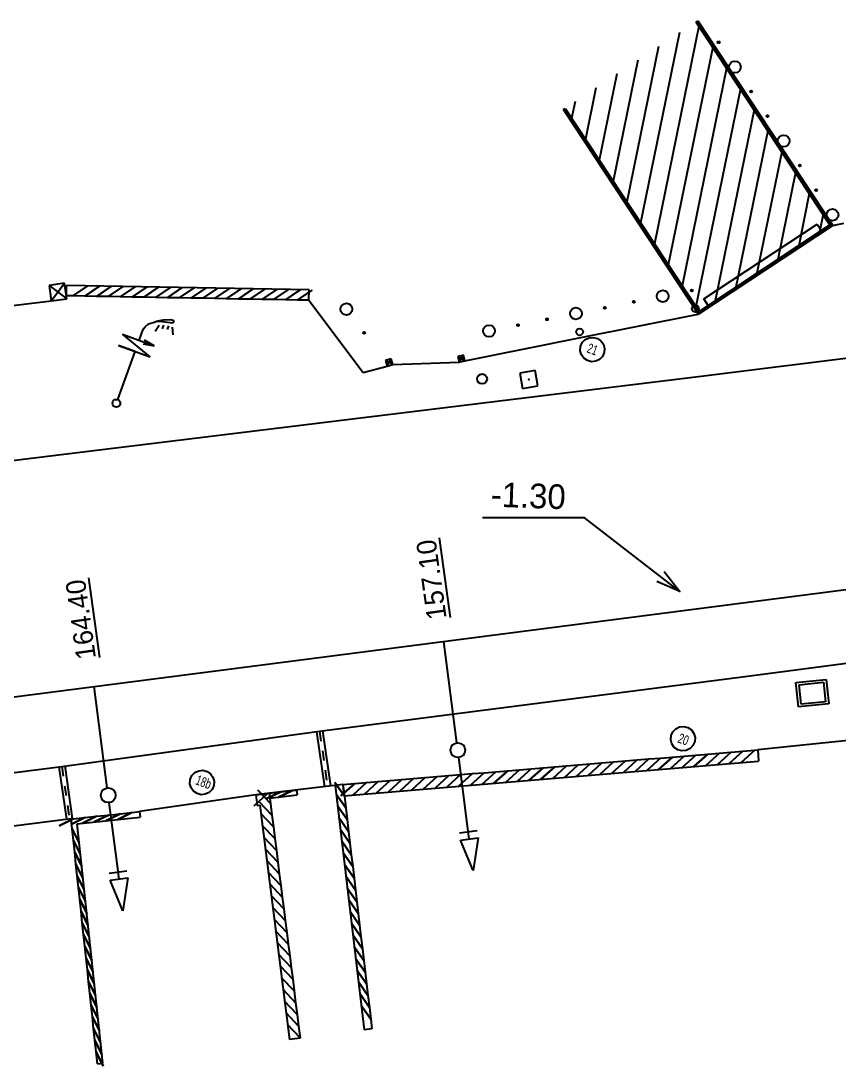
# Model space of a CAD drawing. Extents: x -215 to 206, y -120 to -34.
# Drawn here: x 15.92 to 32.55, y -91.41 to -70.17 of the extents above; entities that cross this region are included whole.
import ezdxf
from ezdxf.enums import TextEntityAlignment as Align

# ---------------------------------------------------------------- set-up
doc = ezdxf.new("R2010")
doc.units = 0
doc.header["$MEASUREMENT"] = 0
for name, color, linetype in [('C_BAT_INDI', 7, 'CONTINUOUS'), ('C_BAT_INDU', 7, 'CONTINUOUS'), ('TOP$BATI', 7, 'CONTINUOUS')]:
    doc.layers.add(name, color=color, linetype=linetype)
doc.styles.add('txt', font='TXT', dxfattribs={"height": 0.2})

# ---------------------------------------------------------------- blocks, each defined once
blk = doc.blocks.new('BRANC')
at = {"layer": 'C_BAT_INDU', "color": 5, "linetype": 'Continuous'}
for p, q in [((-24.1355, 0.1509, -0.0006), (-7.9202, 4.518, -0.0013)), ((-7.9196, -4.5168, 0.0002), (-24.1355, 0.1509, -0.0006)), ((-7.9211, -0.0006, -0.0002), (0, 0)), ((-7.9202, 4.518, -0.0013), (-7.9196, -4.5168, 0.0002)), ((-4.2835, 4.5178, -0.0017), (-4.2829, -4.517, -0.0001))]:
    blk.add_line(p, q, dxfattribs=at)
blk = doc.blocks.new('*D18')
at = {"layer": 'C_BAT_INDI', "color": 4, "linetype": 'Continuous'}
blk.add_line((0, 0), (-1.946, 1.5016), dxfattribs=at)
blk.add_lwpolyline([(-0.3195, 0.4044), (0, 0), (-0.4722, 0.2065)], dxfattribs=at)

msp = doc.modelspace()

# ---------------------------------------------------------------- linework, layer by layer
at = {"layer": 'C_BAT_INDI', "color": 4, "linetype": 'Continuous'}
msp.add_line((25.303, -80.264, 87.146), (27.37, -80.264, 87.146), dxfattribs=at)
at = {"layer": 'C_BAT_INDI', "color": 5, "linetype": 'Continuous'}
for p, q in [((11.124, -84.506, 996.375), (36.834, -81.193, 996.363)), ((24.783, -84.84, 996.361), (24.518, -82.78, 996.361)), ((17.677, -85.755, 996.505), (17.412, -83.696, 996.505)), ((24.994, -86.477, 996.361), (24.821, -85.138, 996.361)), ((17.875, -87.293, 996.505), (17.715, -86.053, 996.505))]:
    msp.add_line(p, q, dxfattribs=at)
for centre in [(24.802, -84.989, 996.361), (17.696, -85.904, 996.505)]:
    msp.add_circle(centre, 0.15, dxfattribs=at)
at = {"layer": 'TOP$BATI', "color": 7, "linetype": 'Continuous'}
for p, q in [((29.71, -70.248, 991.439), (28.792, -74.737, 991.439)), ((29.645, -70.197, 991.352), (29.678, -70.175, 991.352)), ((32.367, -74.319, 991.352), (29.645, -70.197, 991.352)), ((29.678, -70.175, 991.352), (32.422, -74.33, 991.352)), ((29.309, -70.412, 992.007), (28.511, -74.312, 992.007)), ((28.884, -70.692, 992.792), (28.23, -73.887, 992.792)), ((29.991, -70.673, 991.962), (29.072, -75.162, 991.962)), ((28.46, -70.973, 993.576), (27.95, -73.462, 993.576)), ((30.271, -71.098, 992.485), (29.353, -75.587, 992.485)), ((28.035, -71.253, 994.361), (27.67, -73.037, 994.361)), ((27.61, -71.534, 995.145), (27.389, -72.612, 995.145)), ((30.552, -71.523, 993.008), (29.633, -76.012, 993.008)), ((26.951, -71.975, 991.352), (26.985, -71.953, 991.352)), ((29.695, -76.131, 991.352), (26.951, -71.975, 991.352)), ((26.985, -71.953, 991.352), (29.706, -76.076, 991.352)), ((27.185, -71.814, 995.93), (27.109, -72.187, 995.93)), ((30.832, -71.947, 993.531), (30.024, -75.897, 993.531)), ((31.113, -72.373, 994.054), (30.449, -75.616, 994.054)), ((31.393, -72.797, 994.577), (30.874, -75.336, 994.577)), ((31.674, -73.222, 995.1), (31.299, -75.055, 995.1)), ((31.954, -73.647, 995.623), (31.724, -74.775, 995.623)), ((32.235, -74.072, 996.146), (32.148, -74.494, 996.146)), ((29.802, -75.821, 996.483), (32.104, -74.301, 996.483)), ((32.104, -74.301, 996.483), (32.214, -74.468, 996.483)), ((32.422, -74.33, 996.488), (32.648, -74.282, 996.488)), ((32.422, -74.33, 991.352), (29.695, -76.131, 991.352)), ((29.706, -76.076, 991.352), (32.367, -74.319, 991.352)), ((32.422, -74.33, 991.352), (32.367, -74.319, 991.352)), ((32.367, -74.319, 991.352), (32.422, -74.33, 991.352)), ((16.809, -75.503, 996.499), (16.493, -75.547, 996.499)), ((16.809, -75.503, 996.499), (16.493, -75.547, 996.499)), ((16.493, -75.547, 996.499), (16.537, -75.864, 996.499)), ((16.493, -75.547, 996.499), (16.854, -75.819, 996.499)), ((16.537, -75.864, 996.499), (16.809, -75.503, 996.499)), ((16.854, -75.819, 996.499), (16.809, -75.503, 996.499)), ((16.845, -75.76, 996.499), (16.849, -75.55, 996.499)), ((21.781, -75.64, 996.452), (16.849, -75.55, 996.452)), ((16.978, -75.762, 996.452), (17.281, -75.558, 996.452)), ((17.281, -75.558, 996.452), (16.978, -75.762, 996.452)), ((17.218, -75.767, 996.452), (17.521, -75.562, 996.452)), ((17.521, -75.562, 996.452), (17.218, -75.767, 996.452)), ((17.457, -75.771, 996.452), (17.761, -75.566, 996.452)), ((17.761, -75.566, 996.452), (17.457, -75.771, 996.452)), ((17.698, -75.775, 996.452), (18.001, -75.571, 996.452)), ((18.001, -75.571, 996.452), (17.698, -75.775, 996.452)), ((17.937, -75.78, 996.452), (18.241, -75.575, 996.452)), ((18.241, -75.575, 996.452), (17.937, -75.78, 996.452)), ((18.177, -75.784, 996.452), (18.481, -75.58, 996.452)), ((18.481, -75.58, 996.452), (18.177, -75.784, 996.452)), ((18.417, -75.788, 996.452), (18.721, -75.584, 996.452)), ((18.721, -75.584, 996.452), (18.417, -75.788, 996.452)), ((16.978, -75.762, 996.452), (16.845, -75.76, 996.452)), ((17.218, -75.767, 996.452), (16.978, -75.762, 996.452)), ((17.457, -75.771, 996.452), (17.218, -75.767, 996.452)), ((17.698, -75.775, 996.452), (17.457, -75.771, 996.452)), ((17.937, -75.78, 996.452), (17.698, -75.775, 996.452)), ((18.177, -75.784, 996.452), (17.937, -75.78, 996.452)), ((18.417, -75.788, 996.452), (18.177, -75.784, 996.452)), ((18.657, -75.793, 996.452), (18.417, -75.788, 996.452)), ((18.657, -75.793, 996.452), (18.961, -75.588, 996.452)), ((18.961, -75.588, 996.452), (18.657, -75.793, 996.452)), ((18.897, -75.797, 996.452), (18.657, -75.793, 996.452)), ((18.897, -75.797, 996.452), (19.201, -75.593, 996.452)), ((19.201, -75.593, 996.452), (18.897, -75.797, 996.452)), ((19.137, -75.802, 996.452), (18.897, -75.797, 996.452)), ((19.137, -75.802, 996.452), (19.441, -75.597, 996.452)), ((19.441, -75.597, 996.452), (19.137, -75.802, 996.452)), ((19.377, -75.806, 996.452), (19.681, -75.602, 996.452)), ((19.681, -75.602, 996.452), (19.377, -75.806, 996.452)), ((19.617, -75.81, 996.452), (19.921, -75.606, 996.452)), ((19.921, -75.606, 996.452), (19.617, -75.81, 996.452)), ((19.857, -75.815, 996.452), (20.161, -75.61, 996.452)), ((20.161, -75.61, 996.452), (19.857, -75.815, 996.452)), ((20.097, -75.819, 996.452), (20.401, -75.615, 996.452)), ((20.401, -75.615, 996.452), (20.097, -75.819, 996.452)), ((20.337, -75.824, 996.452), (20.641, -75.619, 996.452)), ((20.641, -75.619, 996.452), (20.337, -75.824, 996.452)), ((20.577, -75.828, 996.452), (20.881, -75.623, 996.452)), ((20.881, -75.623, 996.452), (20.577, -75.828, 996.452)), ((20.817, -75.832, 996.452), (21.121, -75.628, 996.452)), ((21.121, -75.628, 996.452), (20.817, -75.832, 996.452)), ((21.057, -75.837, 996.452), (21.361, -75.632, 996.452)), ((21.361, -75.632, 996.452), (21.057, -75.837, 996.452)), ((21.297, -75.841, 996.452), (21.601, -75.637, 996.452)), ((21.601, -75.637, 996.452), (21.297, -75.841, 996.452)), ((21.537, -75.846, 996.452), (21.841, -75.641, 996.452)), ((21.841, -75.641, 996.452), (21.537, -75.846, 996.452)), ((21.777, -75.85, 996.452), (21.781, -75.64, 996.452)), ((15.534, -75.986, 996.516), (16.537, -75.864, 996.516)), ((16.537, -75.864, 996.499), (16.854, -75.819, 996.499)), ((19.377, -75.806, 996.452), (19.137, -75.802, 996.452)), ((19.617, -75.81, 996.452), (19.377, -75.806, 996.452)), ((19.857, -75.815, 996.452), (19.617, -75.81, 996.452)), ((20.097, -75.819, 996.452), (19.857, -75.815, 996.452)), ((20.337, -75.824, 996.452), (20.097, -75.819, 996.452)), ((20.577, -75.828, 996.452), (20.337, -75.824, 996.452)), ((20.817, -75.832, 996.452), (20.577, -75.828, 996.452)), ((21.057, -75.837, 996.452), (20.817, -75.832, 996.452)), ((21.297, -75.841, 996.452), (21.057, -75.837, 996.452)), ((21.537, -75.846, 996.452), (21.297, -75.841, 996.452)), ((21.777, -75.85, 996.452), (21.537, -75.846, 996.452)), ((21.777, -75.85, 996.452), (22.876, -77.316, 996.452)), ((29.913, -75.99, 996.483), (29.802, -75.821, 996.483)), ((27.301, -76.609, 996.429), (29.654, -76.139, 996.429)), ((29.654, -76.139, 996.429), (29.695, -76.131, 996.429)), ((29.695, -76.131, 991.352), (29.706, -76.076, 991.352)), ((29.706, -76.076, 991.352), (29.695, -76.131, 991.352)), ((18.409, -76.439, 996.476), (18.449, -76.389, 996.476)), ((18.449, -76.389, 996.476), (18.514, -76.328, 996.476)), ((18.514, -76.328, 996.476), (18.609, -76.299, 996.476)), ((18.609, -76.299, 996.476), (18.705, -76.27, 996.476)), ((18.734, -76.365, 996.476), (18.648, -76.483, 996.476)), ((18.743, -76.283, 996.476), (18.679, -76.282, 996.476)), ((18.705, -76.27, 996.476), (18.82, -76.247, 996.476)), ((19.007, -76.316, 996.476), (18.743, -76.283, 996.476)), ((18.823, -76.355, 996.476), (18.796, -76.43, 996.476)), ((18.82, -76.247, 996.476), (18.971, -76.239, 996.476)), ((18.924, -76.37, 996.476), (18.896, -76.446, 996.476)), ((18.971, -76.239, 996.476), (19.009, -76.252, 996.476)), ((18.999, -76.398, 996.476), (19.007, -76.55, 996.476)), ((19.014, -76.297, 996.476), (19.007, -76.316, 996.476)), ((19.009, -76.252, 996.476), (19.028, -76.259, 996.476)), ((19.021, -76.278, 996.476), (19.014, -76.297, 996.476)), ((19.028, -76.259, 996.476), (19.021, -76.278, 996.476)), ((18.546, -76.999, 996.476), (17.989, -76.541, 996.476)), ((17.989, -76.541, 996.476), (18.628, -76.774, 996.476)), ((18.327, -76.664, 996.476), (18.409, -76.439, 996.476)), ((24.948, -77.08, 996.429), (27.301, -76.609, 996.429)), ((27.393, -76.648, 991.352), (27.471, -76.611, 991.352)), ((27.471, -76.611, 991.352), (27.556, -76.603, 991.352)), ((27.556, -76.603, 991.352), (27.64, -76.624, 991.352)), ((27.64, -76.624, 991.352), (27.711, -76.672, 991.352)), ((18.245, -76.89, 996.476), (17.907, -76.767, 996.476)), ((17.907, -76.767, 996.476), (18.546, -76.999, 996.476)), ((18.407, -76.736, 996.476), (18.628, -76.774, 996.476)), ((18.628, -76.774, 996.476), (18.435, -76.661, 996.476)), ((27.291, -76.875, 991.352), (27.297, -76.789, 991.352)), ((27.297, -76.789, 991.352), (27.333, -76.71, 991.352)), ((27.333, -76.71, 991.352), (27.393, -76.648, 991.352)), ((27.711, -76.672, 991.352), (27.762, -76.742, 991.352)), ((27.762, -76.742, 991.352), (27.785, -76.825, 991.352)), ((27.785, -76.825, 991.352), (27.779, -76.911, 991.352)), ((29.854, -77.375, 998.667), (35.555, -76.672, 998.667)), ((17.89, -77.867, 996.476), (18.245, -76.89, 996.476)), ((23.45, -77.04, 996.409), (23.334, -77.071, 996.409)), ((23.334, -77.071, 996.409), (23.365, -77.187, 996.409)), ((23.481, -77.156, 996.409), (23.334, -77.071, 996.409)), ((23.334, -77.071, 996.409), (23.365, -77.187, 996.409)), ((23.365, -77.187, 996.409), (23.45, -77.04, 996.409)), ((23.481, -77.156, 996.409), (23.45, -77.04, 996.409)), ((24.917, -76.964, 996.429), (24.801, -76.994, 996.429)), ((24.801, -76.994, 996.429), (24.831, -77.11, 996.429)), ((24.948, -77.08, 996.429), (24.801, -76.994, 996.429)), ((24.801, -76.994, 996.429), (24.831, -77.11, 996.429)), ((24.831, -77.11, 996.429), (24.917, -76.964, 996.429)), ((24.948, -77.08, 996.429), (24.917, -76.964, 996.429)), ((27.314, -76.958, 991.352), (27.291, -76.875, 991.352)), ((27.365, -77.028, 991.352), (27.314, -76.958, 991.352)), ((27.436, -77.076, 991.352), (27.365, -77.028, 991.352)), ((27.683, -77.052, 991.352), (27.605, -77.089, 991.352)), ((27.743, -76.99, 991.352), (27.683, -77.052, 991.352)), ((27.779, -76.911, 991.352), (27.743, -76.99, 991.352)), ((22.876, -77.316, 996.452), (23.365, -77.187, 996.452)), ((23.365, -77.187, 996.409), (23.481, -77.156, 996.409)), ((23.481, -77.156, 996.409), (24.831, -77.11, 996.409)), ((24.831, -77.11, 996.429), (24.948, -77.08, 996.429)), ((26.378, -77.275, 996.424), (26.062, -77.33, 996.424)), ((26.432, -77.591, 996.424), (26.378, -77.275, 996.424)), ((27.519, -77.098, 991.352), (27.436, -77.076, 991.352)), ((27.605, -77.089, 991.352), (27.519, -77.098, 991.352)), ((16.02, -79.074, 998.667), (29.854, -77.375, 998.667)), ((26.062, -77.33, 996.424), (26.117, -77.645, 996.424)), ((26.117, -77.645, 996.424), (26.432, -77.591, 996.424)), ((6.672, -80.221, 998.667), (16.02, -79.074, 998.667)), ((30.694, -83.487, 998.302), (34.874, -82.929, 998.302)), ((21.991, -84.606, 998.302), (30.694, -83.487, 998.302)), ((31.675, -83.617, 996.178), (32.293, -83.555, 996.178)), ((31.724, -84.108, 996.178), (31.675, -83.617, 996.178)), ((31.742, -83.66, 996.178), (32.236, -83.61, 996.178)), ((32.236, -83.61, 996.178), (32.275, -84.004, 996.178)), ((32.293, -83.555, 996.178), (32.342, -84.047, 996.178)), ((31.781, -84.053, 996.178), (31.742, -83.66, 996.178)), ((32.342, -84.047, 996.178), (31.724, -84.108, 996.178)), ((32.275, -84.004, 996.178), (31.781, -84.053, 996.178)), ((35.695, -84.485, 996.33), (30.898, -84.983, 996.33)), ((16.752, -85.318, 998.302), (21.991, -84.606, 998.302)), ((21.931, -84.615, 996.179), (22.094, -85.731, 996.179)), ((21.991, -84.606, 996.179), (22.02, -84.804, 996.179)), ((22.05, -84.598, 996.179), (22.213, -85.714, 996.179)), ((29.13, -84.779, 991.352), (29.136, -84.693, 991.352)), ((29.136, -84.693, 991.352), (29.172, -84.615, 991.352)), ((29.172, -84.615, 991.352), (29.232, -84.553, 991.352)), ((29.232, -84.553, 991.352), (29.309, -84.515, 991.352)), ((29.309, -84.515, 991.352), (29.395, -84.507, 991.352)), ((29.395, -84.507, 991.352), (29.479, -84.528, 991.352)), ((29.479, -84.528, 991.352), (29.55, -84.577, 991.352)), ((29.55, -84.577, 991.352), (29.601, -84.647, 991.352)), ((29.601, -84.647, 991.352), (29.624, -84.73, 991.352)), ((29.153, -84.862, 991.352), (29.13, -84.779, 991.352)), ((29.203, -84.932, 991.352), (29.153, -84.862, 991.352)), ((29.582, -84.894, 991.352), (29.522, -84.956, 991.352)), ((29.617, -84.816, 991.352), (29.582, -84.894, 991.352)), ((29.624, -84.73, 991.352), (29.617, -84.816, 991.352)), ((22.049, -85.002, 996.243), (22.078, -85.2, 996.243)), ((29.164, -85.128, 996.361), (28.884, -85.382, 996.361)), ((28.884, -85.382, 996.361), (29.164, -85.128, 996.361)), ((28.925, -85.148, 996.361), (29.164, -85.128, 996.361)), ((29.404, -85.108, 996.361), (29.124, -85.362, 996.361)), ((29.124, -85.362, 996.361), (29.404, -85.108, 996.361)), ((29.164, -85.128, 996.361), (29.404, -85.108, 996.361)), ((29.275, -84.981, 991.352), (29.203, -84.932, 991.352)), ((29.358, -85.002, 991.352), (29.275, -84.981, 991.352)), ((29.444, -84.993, 991.352), (29.358, -85.002, 991.352)), ((29.643, -85.088, 996.361), (29.363, -85.342, 996.361)), ((29.363, -85.342, 996.361), (29.643, -85.088, 996.361)), ((29.404, -85.108, 996.361), (29.643, -85.088, 996.361)), ((29.522, -84.956, 991.352), (29.444, -84.993, 991.352)), ((29.882, -85.068, 996.361), (29.602, -85.322, 996.361)), ((29.602, -85.322, 996.361), (29.882, -85.068, 996.361)), ((29.643, -85.088, 996.361), (29.882, -85.068, 996.361)), ((30.121, -85.048, 996.361), (29.841, -85.302, 996.361)), ((29.841, -85.302, 996.361), (30.121, -85.048, 996.361)), ((29.882, -85.068, 996.361), (30.121, -85.048, 996.361)), ((30.36, -85.028, 996.361), (30.08, -85.282, 996.361)), ((30.08, -85.282, 996.361), (30.36, -85.028, 996.361)), ((30.121, -85.048, 996.361), (30.36, -85.028, 996.361)), ((30.36, -85.028, 996.361), (30.599, -85.008, 996.361)), ((30.898, -84.983, 996.229), (30.917, -85.213, 996.229)), ((10.946, -86.061, 998.302), (16.752, -85.318, 998.302)), ((16.693, -85.327, 996.198), (16.846, -86.391, 996.198)), ((16.752, -85.318, 996.198), (16.781, -85.516, 996.198)), ((16.812, -85.31, 996.198), (16.965, -86.374, 996.198)), ((22.487, -85.915, 996.361), (30.917, -85.213, 996.361)), ((26.534, -85.347, 996.361), (26.254, -85.601, 996.361)), ((26.254, -85.601, 996.361), (26.534, -85.347, 996.361)), ((26.294, -85.367, 996.361), (26.534, -85.347, 996.361)), ((26.773, -85.327, 996.361), (26.493, -85.581, 996.361)), ((26.493, -85.581, 996.361), (26.773, -85.327, 996.361)), ((26.534, -85.347, 996.361), (26.773, -85.327, 996.361)), ((27.012, -85.307, 996.361), (26.732, -85.561, 996.361)), ((26.732, -85.561, 996.361), (27.012, -85.307, 996.361)), ((26.773, -85.327, 996.361), (27.012, -85.307, 996.361)), ((27.251, -85.287, 996.361), (26.971, -85.541, 996.361)), ((26.971, -85.541, 996.361), (27.251, -85.287, 996.361)), ((27.012, -85.307, 996.361), (27.251, -85.287, 996.361)), ((27.49, -85.267, 996.361), (27.21, -85.521, 996.361)), ((27.21, -85.521, 996.361), (27.49, -85.267, 996.361)), ((27.251, -85.287, 996.361), (27.49, -85.267, 996.361)), ((27.729, -85.247, 996.361), (27.449, -85.501, 996.361)), ((27.449, -85.501, 996.361), (27.729, -85.247, 996.361)), ((27.49, -85.267, 996.361), (27.729, -85.247, 996.361)), ((27.968, -85.227, 996.361), (27.689, -85.481, 996.361)), ((27.689, -85.481, 996.361), (27.968, -85.227, 996.361)), ((27.729, -85.247, 996.361), (27.968, -85.227, 996.361)), ((28.208, -85.207, 996.361), (27.928, -85.462, 996.361)), ((27.928, -85.462, 996.361), (28.208, -85.207, 996.361)), ((27.968, -85.227, 996.361), (28.208, -85.207, 996.361)), ((28.447, -85.187, 996.361), (28.167, -85.442, 996.361)), ((28.167, -85.442, 996.361), (28.447, -85.187, 996.361)), ((28.208, -85.207, 996.361), (28.447, -85.187, 996.361)), ((28.686, -85.168, 996.361), (28.406, -85.422, 996.361)), ((28.406, -85.422, 996.361), (28.686, -85.168, 996.361)), ((28.447, -85.187, 996.361), (28.686, -85.168, 996.361)), ((28.925, -85.148, 996.361), (28.645, -85.402, 996.361)), ((28.645, -85.402, 996.361), (28.925, -85.148, 996.361)), ((28.686, -85.168, 996.361), (28.925, -85.148, 996.361)), ((19.362, -85.584, 991.352), (19.397, -85.505, 991.352)), ((19.397, -85.505, 991.352), (19.458, -85.444, 991.352)), ((19.458, -85.444, 991.352), (19.535, -85.406, 991.352)), ((19.535, -85.406, 991.352), (19.621, -85.398, 991.352)), ((19.621, -85.398, 991.352), (19.705, -85.419, 991.352)), ((19.705, -85.419, 991.352), (19.776, -85.467, 991.352)), ((19.776, -85.467, 991.352), (19.826, -85.537, 991.352)), ((19.826, -85.537, 991.352), (19.85, -85.62, 991.352)), ((22.106, -85.398, 996.306), (22.135, -85.596, 996.306)), ((24.142, -85.546, 996.361), (23.862, -85.8, 996.361)), ((23.862, -85.8, 996.361), (24.142, -85.546, 996.361)), ((23.903, -85.566, 996.361), (24.142, -85.546, 996.361)), ((24.381, -85.526, 996.361), (24.101, -85.78, 996.361)), ((24.101, -85.78, 996.361), (24.381, -85.526, 996.361)), ((24.142, -85.546, 996.361), (24.381, -85.526, 996.361)), ((24.62, -85.506, 996.361), (24.34, -85.76, 996.361)), ((24.34, -85.76, 996.361), (24.62, -85.506, 996.361)), ((24.381, -85.526, 996.361), (24.62, -85.506, 996.361)), ((24.859, -85.486, 996.361), (24.579, -85.74, 996.361)), ((24.579, -85.74, 996.361), (24.859, -85.486, 996.361)), ((24.62, -85.506, 996.361), (24.859, -85.486, 996.361)), ((25.098, -85.466, 996.361), (24.819, -85.72, 996.361)), ((24.819, -85.72, 996.361), (25.098, -85.466, 996.361)), ((24.859, -85.486, 996.361), (25.098, -85.466, 996.361)), ((25.338, -85.446, 996.361), (25.058, -85.7, 996.361)), ((25.058, -85.7, 996.361), (25.338, -85.446, 996.361)), ((25.098, -85.466, 996.361), (25.338, -85.446, 996.361)), ((25.577, -85.426, 996.361), (25.297, -85.681, 996.361)), ((25.297, -85.681, 996.361), (25.577, -85.426, 996.361)), ((25.338, -85.446, 996.361), (25.577, -85.426, 996.361)), ((25.816, -85.407, 996.361), (25.536, -85.66, 996.361)), ((25.536, -85.66, 996.361), (25.816, -85.407, 996.361)), ((25.577, -85.426, 996.361), (25.816, -85.407, 996.361)), ((26.055, -85.386, 996.361), (25.775, -85.641, 996.361)), ((25.775, -85.641, 996.361), (26.055, -85.386, 996.361)), ((25.816, -85.407, 996.361), (26.055, -85.386, 996.361)), ((26.294, -85.367, 996.361), (26.015, -85.621, 996.361)), ((26.015, -85.621, 996.361), (26.294, -85.367, 996.361)), ((26.055, -85.386, 996.361), (26.294, -85.367, 996.361)), ((16.809, -85.714, 996.239), (16.838, -85.912, 996.239)), ((19.356, -85.67, 991.352), (19.362, -85.584, 991.352)), ((19.379, -85.753, 991.352), (19.356, -85.67, 991.352)), ((19.429, -85.823, 991.352), (19.379, -85.753, 991.352)), ((19.843, -85.706, 991.352), (19.808, -85.785, 991.352)), ((19.85, -85.62, 991.352), (19.843, -85.706, 991.352)), ((22.468, -85.685, 996.361), (20.698, -85.895, 996.361)), ((22.496, -85.924, 996.361), (22.302, -85.645, 996.361)), ((22.302, -85.645, 996.361), (22.496, -85.924, 996.361)), ((22.468, -85.685, 996.361), (22.309, -85.704, 996.361)), ((22.309, -85.704, 996.361), (22.896, -90.669, 996.361)), ((22.707, -85.665, 996.361), (22.427, -85.919, 996.361)), ((22.427, -85.919, 996.361), (22.707, -85.665, 996.361)), ((22.468, -85.685, 996.361), (22.707, -85.665, 996.361)), ((22.468, -85.685, 996.361), (22.487, -85.915, 996.361)), ((22.468, -85.685, 996.361), (22.496, -85.924, 996.361)), ((22.946, -85.645, 996.361), (22.666, -85.9, 996.361)), ((22.666, -85.9, 996.361), (22.946, -85.645, 996.361)), ((22.707, -85.665, 996.361), (22.946, -85.645, 996.361)), ((23.185, -85.626, 996.361), (22.905, -85.88, 996.361)), ((22.905, -85.88, 996.361), (23.185, -85.626, 996.361)), ((22.946, -85.645, 996.361), (23.185, -85.626, 996.361)), ((23.424, -85.606, 996.361), (23.144, -85.86, 996.361)), ((23.144, -85.86, 996.361), (23.424, -85.606, 996.361)), ((23.185, -85.626, 996.361), (23.424, -85.606, 996.361)), ((23.663, -85.586, 996.361), (23.384, -85.84, 996.361)), ((23.384, -85.84, 996.361), (23.663, -85.586, 996.361)), ((23.424, -85.606, 996.361), (23.663, -85.586, 996.361)), ((23.903, -85.566, 996.361), (23.623, -85.82, 996.361)), ((23.623, -85.82, 996.361), (23.903, -85.566, 996.361)), ((23.663, -85.586, 996.361), (23.903, -85.566, 996.361)), ((20.698, -85.895, 996.361), (18.332, -86.238, 996.361)), ((19.501, -85.871, 991.352), (19.429, -85.823, 991.352)), ((19.584, -85.893, 991.352), (19.501, -85.871, 991.352)), ((19.67, -85.884, 991.352), (19.584, -85.893, 991.352)), ((19.748, -85.847, 991.352), (19.67, -85.884, 991.352)), ((19.808, -85.785, 991.352), (19.748, -85.847, 991.352)), ((20.936, -85.867, 996.342), (20.665, -86.12, 996.342)), ((20.665, -86.12, 996.342), (20.936, -85.867, 996.342)), ((20.698, -85.895, 996.342), (20.936, -85.867, 996.342)), ((20.698, -85.895, 996.342), (20.724, -86.113, 996.342)), ((20.993, -86.071, 996.342), (20.737, -85.802, 996.342)), ((20.737, -85.802, 996.342), (20.993, -86.071, 996.342)), ((21.205, -85.836, 996.342), (20.918, -85.969, 996.342)), ((20.918, -85.969, 996.342), (21.205, -85.836, 996.342)), ((20.936, -85.867, 996.342), (20.966, -85.863, 996.342)), ((20.966, -85.863, 996.342), (21.205, -85.836, 996.342)), ((20.966, -85.863, 996.342), (20.978, -85.962, 996.342)), ((20.966, -85.863, 996.342), (20.993, -86.071, 996.342)), ((20.978, -85.962, 996.342), (21.534, -85.899, 996.342)), ((21.443, -85.808, 996.342), (21.157, -85.942, 996.342)), ((21.157, -85.942, 996.342), (21.443, -85.808, 996.342)), ((21.205, -85.836, 996.342), (21.443, -85.808, 996.342)), ((21.443, -85.808, 996.342), (21.523, -85.799, 996.342)), ((21.523, -85.799, 996.342), (21.534, -85.899, 996.342)), ((22.524, -86.162, 996.361), (22.33, -85.883, 996.361)), ((22.33, -85.883, 996.361), (22.524, -86.162, 996.361)), ((22.496, -85.924, 996.361), (22.524, -86.162, 996.361)), ((16.867, -86.11, 996.28), (16.895, -86.308, 996.28)), ((20.724, -86.113, 996.342), (20.776, -86.107, 996.342)), ((21.023, -86.309, 996.342), (20.767, -86.04, 996.342)), ((20.767, -86.04, 996.342), (21.023, -86.309, 996.342)), ((20.776, -86.107, 996.342), (21.379, -90.863, 996.342)), ((20.993, -86.071, 996.342), (21.023, -86.309, 996.342)), ((22.552, -86.4, 996.361), (22.358, -86.121, 996.361)), ((22.358, -86.121, 996.361), (22.552, -86.4, 996.361)), ((22.524, -86.162, 996.361), (22.552, -86.4, 996.361)), ((16.943, -86.387, 996.505), (15.773, -86.532, 996.505)), ((16.983, -86.383, 996.505), (16.697, -86.524, 996.505)), ((16.697, -86.524, 996.505), (16.983, -86.383, 996.505)), ((17.222, -86.357, 996.505), (16.935, -86.499, 996.505)), ((16.935, -86.499, 996.505), (17.222, -86.357, 996.505)), ((16.943, -86.387, 996.505), (16.983, -86.383, 996.505)), ((16.965, -86.586, 996.505), (16.943, -86.387, 996.505)), ((16.983, -86.383, 996.505), (17.222, -86.357, 996.505)), ((17.064, -86.485, 996.505), (18.344, -86.348, 996.505)), ((17.46, -86.332, 996.505), (17.174, -86.473, 996.505)), ((17.174, -86.473, 996.505), (17.46, -86.332, 996.505)), ((17.222, -86.357, 996.505), (17.46, -86.332, 996.505)), ((17.699, -86.306, 996.505), (17.413, -86.447, 996.505)), ((17.413, -86.447, 996.505), (17.699, -86.306, 996.505)), ((17.46, -86.332, 996.505), (17.699, -86.306, 996.505)), ((17.938, -86.281, 996.505), (17.651, -86.422, 996.505)), ((17.651, -86.422, 996.505), (17.938, -86.281, 996.505)), ((17.699, -86.306, 996.505), (17.938, -86.281, 996.505)), ((18.176, -86.255, 996.505), (17.89, -86.396, 996.505)), ((17.89, -86.396, 996.505), (18.176, -86.255, 996.505)), ((17.938, -86.281, 996.505), (18.176, -86.255, 996.505)), ((18.176, -86.255, 996.505), (18.332, -86.238, 996.505)), ((18.332, -86.238, 996.303), (18.344, -86.348, 996.303)), ((21.053, -86.548, 996.342), (20.797, -86.278, 996.342)), ((20.797, -86.278, 996.342), (21.053, -86.548, 996.342)), ((21.023, -86.309, 996.342), (21.053, -86.548, 996.342)), ((22.581, -86.639, 996.361), (22.386, -86.359, 996.361)), ((22.386, -86.359, 996.361), (22.581, -86.639, 996.361)), ((22.552, -86.4, 996.361), (22.581, -86.639, 996.361)), ((16.99, -86.825, 996.505), (16.965, -86.586, 996.505)), ((16.965, -86.586, 996.505), (17.106, -86.873, 996.505)), ((17.106, -86.873, 996.505), (16.965, -86.586, 996.505)), ((17.586, -91.347, 996.505), (17.064, -86.485, 996.505)), ((21.084, -86.786, 996.342), (20.827, -86.516, 996.342)), ((20.827, -86.516, 996.342), (21.084, -86.786, 996.342)), ((21.053, -86.548, 996.342), (21.084, -86.786, 996.342)), ((22.609, -86.877, 996.361), (22.415, -86.598, 996.361)), ((22.415, -86.598, 996.361), (22.609, -86.877, 996.361)), ((17.016, -87.063, 996.505), (16.99, -86.825, 996.505)), ((16.99, -86.825, 996.505), (17.132, -87.111, 996.505)), ((17.132, -87.111, 996.505), (16.99, -86.825, 996.505)), ((21.114, -87.024, 996.342), (20.858, -86.754, 996.342)), ((20.858, -86.754, 996.342), (21.114, -87.024, 996.342)), ((21.084, -86.786, 996.342), (21.114, -87.024, 996.342)), ((22.637, -87.115, 996.361), (22.443, -86.836, 996.361)), ((22.443, -86.836, 996.361), (22.637, -87.115, 996.361)), ((22.581, -86.639, 996.361), (22.609, -86.877, 996.361)), ((21.144, -87.262, 996.342), (20.888, -86.992, 996.342)), ((20.888, -86.992, 996.342), (21.144, -87.262, 996.342)), ((21.114, -87.024, 996.342), (21.144, -87.262, 996.342)), ((22.609, -86.877, 996.361), (22.637, -87.115, 996.361)), ((17.041, -87.302, 996.505), (17.016, -87.063, 996.505)), ((17.016, -87.063, 996.505), (17.157, -87.35, 996.505)), ((17.157, -87.35, 996.505), (17.016, -87.063, 996.505)), ((21.174, -87.5, 996.342), (20.918, -87.23, 996.342)), ((20.918, -87.23, 996.342), (21.174, -87.5, 996.342)), ((21.144, -87.262, 996.342), (21.174, -87.5, 996.342)), ((22.665, -87.354, 996.361), (22.471, -87.075, 996.361)), ((22.471, -87.075, 996.361), (22.665, -87.354, 996.361)), ((22.637, -87.115, 996.361), (22.665, -87.354, 996.361)), ((17.067, -87.541, 996.505), (17.041, -87.302, 996.505)), ((17.041, -87.302, 996.505), (17.183, -87.589, 996.505)), ((17.183, -87.589, 996.505), (17.041, -87.302, 996.505)), ((21.204, -87.738, 996.342), (20.948, -87.468, 996.342)), ((20.948, -87.468, 996.342), (21.204, -87.738, 996.342)), ((22.693, -87.592, 996.361), (22.499, -87.313, 996.361)), ((22.499, -87.313, 996.361), (22.693, -87.592, 996.361)), ((22.665, -87.354, 996.361), (22.693, -87.592, 996.361)), ((17.093, -87.779, 996.505), (17.067, -87.541, 996.505)), ((17.067, -87.541, 996.505), (17.209, -87.827, 996.505)), ((17.209, -87.827, 996.505), (17.067, -87.541, 996.505)), ((21.174, -87.5, 996.342), (21.204, -87.738, 996.342)), ((22.721, -87.83, 996.361), (22.527, -87.551, 996.361)), ((22.527, -87.551, 996.361), (22.721, -87.83, 996.361)), ((22.693, -87.592, 996.361), (22.721, -87.83, 996.361)), ((17.118, -88.018, 996.505), (17.093, -87.779, 996.505)), ((17.093, -87.779, 996.505), (17.234, -88.066, 996.505)), ((17.234, -88.066, 996.505), (17.093, -87.779, 996.505)), ((21.235, -87.976, 996.342), (20.979, -87.706, 996.342)), ((20.979, -87.706, 996.342), (21.235, -87.976, 996.342)), ((21.204, -87.738, 996.342), (21.235, -87.976, 996.342)), ((22.75, -88.069, 996.361), (22.555, -87.79, 996.361)), ((22.555, -87.79, 996.361), (22.75, -88.069, 996.361)), ((22.721, -87.83, 996.361), (22.75, -88.069, 996.361)), ((17.144, -88.257, 996.505), (17.118, -88.018, 996.505)), ((17.118, -88.018, 996.505), (17.26, -88.304, 996.505)), ((17.26, -88.304, 996.505), (17.118, -88.018, 996.505)), ((21.265, -88.214, 996.342), (21.009, -87.944, 996.342)), ((21.009, -87.944, 996.342), (21.265, -88.214, 996.342)), ((21.235, -87.976, 996.342), (21.265, -88.214, 996.342)), ((22.778, -88.307, 996.361), (22.584, -88.028, 996.361)), ((22.584, -88.028, 996.361), (22.778, -88.307, 996.361)), ((22.75, -88.069, 996.361), (22.778, -88.307, 996.361)), ((17.169, -88.495, 996.505), (17.144, -88.257, 996.505)), ((17.144, -88.257, 996.505), (17.285, -88.543, 996.505)), ((17.285, -88.543, 996.505), (17.144, -88.257, 996.505)), ((21.295, -88.452, 996.342), (21.039, -88.183, 996.342)), ((21.039, -88.183, 996.342), (21.295, -88.452, 996.342)), ((21.265, -88.214, 996.342), (21.295, -88.452, 996.342)), ((22.806, -88.545, 996.361), (22.612, -88.266, 996.361)), ((22.612, -88.266, 996.361), (22.806, -88.545, 996.361)), ((22.778, -88.307, 996.361), (22.806, -88.545, 996.361)), ((17.195, -88.734, 996.505), (17.169, -88.495, 996.505)), ((17.169, -88.495, 996.505), (17.311, -88.782, 996.505)), ((17.311, -88.782, 996.505), (17.169, -88.495, 996.505)), ((21.325, -88.69, 996.342), (21.069, -88.42, 996.342)), ((21.069, -88.42, 996.342), (21.325, -88.69, 996.342)), ((21.295, -88.452, 996.342), (21.325, -88.69, 996.342)), ((22.834, -88.784, 996.361), (22.64, -88.505, 996.361)), ((22.64, -88.505, 996.361), (22.834, -88.784, 996.361)), ((17.221, -88.972, 996.505), (17.195, -88.734, 996.505)), ((17.195, -88.734, 996.505), (17.337, -89.02, 996.505)), ((17.337, -89.02, 996.505), (17.195, -88.734, 996.505)), ((21.355, -88.928, 996.342), (21.099, -88.659, 996.342)), ((21.099, -88.659, 996.342), (21.355, -88.928, 996.342)), ((21.325, -88.69, 996.342), (21.355, -88.928, 996.342)), ((22.863, -89.022, 996.361), (22.669, -88.743, 996.361)), ((22.669, -88.743, 996.361), (22.863, -89.022, 996.361)), ((22.806, -88.545, 996.361), (22.834, -88.784, 996.361)), ((21.386, -89.166, 996.342), (21.13, -88.897, 996.342)), ((21.13, -88.897, 996.342), (21.386, -89.166, 996.342)), ((21.355, -88.928, 996.342), (21.386, -89.166, 996.342)), ((22.834, -88.784, 996.361), (22.863, -89.022, 996.361)), ((17.246, -89.211, 996.505), (17.221, -88.972, 996.505)), ((17.221, -88.972, 996.505), (17.362, -89.259, 996.505)), ((17.362, -89.259, 996.505), (17.221, -88.972, 996.505)), ((21.416, -89.405, 996.342), (21.16, -89.135, 996.342)), ((21.16, -89.135, 996.342), (21.416, -89.405, 996.342)), ((21.386, -89.166, 996.342), (21.416, -89.405, 996.342)), ((22.891, -89.26, 996.361), (22.697, -88.981, 996.361)), ((22.697, -88.981, 996.361), (22.891, -89.26, 996.361)), ((22.863, -89.022, 996.361), (22.891, -89.26, 996.361)), ((17.272, -89.45, 996.505), (17.246, -89.211, 996.505)), ((17.246, -89.211, 996.505), (17.388, -89.498, 996.505)), ((17.388, -89.498, 996.505), (17.246, -89.211, 996.505)), ((21.446, -89.643, 996.342), (21.19, -89.373, 996.342)), ((21.19, -89.373, 996.342), (21.446, -89.643, 996.342)), ((22.919, -89.499, 996.361), (22.725, -89.22, 996.361)), ((22.725, -89.22, 996.361), (22.919, -89.499, 996.361)), ((22.891, -89.26, 996.361), (22.919, -89.499, 996.361)), ((17.297, -89.688, 996.505), (17.272, -89.45, 996.505)), ((17.272, -89.45, 996.505), (17.413, -89.736, 996.505)), ((17.413, -89.736, 996.505), (17.272, -89.45, 996.505)), ((21.416, -89.405, 996.342), (21.446, -89.643, 996.342)), ((22.947, -89.737, 996.361), (22.753, -89.458, 996.361)), ((22.753, -89.458, 996.361), (22.947, -89.737, 996.361)), ((22.919, -89.499, 996.361), (22.947, -89.737, 996.361)), ((17.323, -89.927, 996.505), (17.297, -89.688, 996.505)), ((17.297, -89.688, 996.505), (17.439, -89.975, 996.505)), ((17.439, -89.975, 996.505), (17.297, -89.688, 996.505)), ((21.476, -89.881, 996.342), (21.22, -89.611, 996.342)), ((21.22, -89.611, 996.342), (21.476, -89.881, 996.342)), ((21.446, -89.643, 996.342), (21.476, -89.881, 996.342)), ((22.976, -89.975, 996.361), (22.781, -89.696, 996.361)), ((22.781, -89.696, 996.361), (22.976, -89.975, 996.361)), ((22.947, -89.737, 996.361), (22.976, -89.975, 996.361)), ((17.349, -90.166, 996.505), (17.323, -89.927, 996.505)), ((17.323, -89.927, 996.505), (17.465, -90.214, 996.505)), ((17.465, -90.214, 996.505), (17.323, -89.927, 996.505)), ((21.506, -90.119, 996.342), (21.25, -89.849, 996.342)), ((21.25, -89.849, 996.342), (21.506, -90.119, 996.342)), ((21.476, -89.881, 996.342), (21.506, -90.119, 996.342)), ((23.004, -90.214, 996.361), (22.809, -89.934, 996.361)), ((22.809, -89.934, 996.361), (23.004, -90.214, 996.361)), ((22.976, -89.975, 996.361), (23.004, -90.214, 996.361)), ((17.374, -90.404, 996.505), (17.349, -90.166, 996.505)), ((17.349, -90.166, 996.505), (17.49, -90.452, 996.505)), ((17.49, -90.452, 996.505), (17.349, -90.166, 996.505)), ((21.537, -90.357, 996.342), (21.281, -90.087, 996.342)), ((21.281, -90.087, 996.342), (21.537, -90.357, 996.342)), ((21.506, -90.119, 996.342), (21.537, -90.357, 996.342)), ((23.032, -90.452, 996.361), (22.838, -90.173, 996.361)), ((22.838, -90.173, 996.361), (23.032, -90.452, 996.361)), ((23.004, -90.214, 996.361), (23.032, -90.452, 996.361)), ((17.4, -90.643, 996.505), (17.374, -90.404, 996.505)), ((17.374, -90.404, 996.505), (17.516, -90.691, 996.505)), ((17.516, -90.691, 996.505), (17.374, -90.404, 996.505)), ((21.567, -90.595, 996.342), (21.311, -90.325, 996.342)), ((21.311, -90.325, 996.342), (21.567, -90.595, 996.342)), ((21.537, -90.357, 996.342), (21.567, -90.595, 996.342)), ((17.425, -90.881, 996.505), (17.4, -90.643, 996.505)), ((17.4, -90.643, 996.505), (17.541, -90.929, 996.505)), ((17.541, -90.929, 996.505), (17.4, -90.643, 996.505)), ((21.597, -90.833, 996.342), (21.341, -90.563, 996.342)), ((21.341, -90.563, 996.342), (21.597, -90.833, 996.342)), ((21.567, -90.595, 996.342), (21.597, -90.833, 996.342)), ((23.055, -90.651, 996.361), (22.896, -90.669, 996.361)), ((23.032, -90.452, 996.361), (23.055, -90.651, 996.361)), ((21.598, -90.836, 996.399), (21.379, -90.863, 996.399)), ((21.597, -90.833, 996.342), (21.598, -90.836, 996.342)), ((17.451, -91.12, 996.505), (17.425, -90.881, 996.505)), ((17.425, -90.881, 996.505), (17.567, -91.168, 996.505)), ((17.567, -91.168, 996.505), (17.425, -90.881, 996.505)), ((17.477, -91.359, 996.505), (17.451, -91.12, 996.505)), ((17.451, -91.12, 996.505), (17.592, -91.407, 996.505)), ((17.592, -91.407, 996.505), (17.451, -91.12, 996.505)), ((17.477, -91.359, 996.505), (17.586, -91.347, 996.505))]:
    msp.add_line(p, q, dxfattribs=at)
at = {"layer": 'TOP$BATI', "color": 7, "linetype": 'Continuous', "elevation": 996.361}
msp.add_lwpolyline([(30.599, -85.008), (30.32, -85.262), (30.599, -85.008), (30.839, -84.988), (30.559, -85.242), (30.839, -84.988), (30.898, -84.983)], dxfattribs=at)
at = {"layer": 'TOP$BATI', "color": 7, "linetype": 'Continuous'}
for centre, radius in [((30.104, -70.61, 991.982), 0.02), ((30.434, -71.111, 992.594), 0.12), ((30.765, -71.611, 993.205), 0.02), ((31.096, -72.112, 993.816), 0.02), ((31.426, -72.613, 994.428), 0.12), ((31.757, -73.114, 995.039), 0.02), ((32.087, -73.614, 995.651), 0.02), ((32.418, -74.115, 996.262), 0.12), ((28.968, -75.766, 996.394), 0.12), ((29.557, -75.649, 996.389), 0.02), ((22.537, -76.03, 996.442), 0.12), ((27.203, -76.119, 996.409), 0.12), ((27.791, -76.002, 996.404), 0.02), ((28.38, -75.884, 996.399), 0.02), ((29.631, -76.022, 996.389), 0.07), ((26.615, -76.237, 996.414), 0.02), ((25.438, -76.472, 996.424), 0.12), ((26.026, -76.354, 996.419), 0.02), ((27.277, -76.492, 996.409), 0.07), ((22.897, -76.51, 996.432), 0.02), ((25.296, -77.447, 996.414), 0.1), ((17.862, -77.942, 996.476), 0.08)]:
    msp.add_circle(centre, radius, dxfattribs=at)
msp.add_point((26.247, -77.46, 996.424), dxfattribs=at)

# ---------------------------------------------------------------- block references
at = {"layer": 'C_BAT_INDI', "color": 4, "linetype": 'Continuous'}
msp.add_blockref('*D18', (29.317, -81.766, 87.146), dxfattribs=at)
at = {"layer": 'C_BAT_INDU', "color": 5, "linetype": 'Continuous', "zscale": 0.0400003725296627}
for p, xscale, yscale, rotation in [((24.994, -86.477, 996.361), 0.0399978964209606, 0.0399978964209606, 97.34426988619792), ((17.875, -87.293, 996.505), 0.0400019199181294, 0.0400019199181294, 97.3368022009198)]:
    msp.add_blockref('BRANC', p, dxfattribs=dict(at, xscale=xscale, yscale=yscale, rotation=rotation))

# ---------------------------------------------------------------- texts
at = {"layer": 'C_BAT_INDI', "color": 4, "linetype": 'Continuous', "style": 'txt'}
msp.add_text('-1.30', height=0.5, rotation=358, dxfattribs=at).set_placement((26.235, -79.818, 87.146), align=Align.MIDDLE)
at = {"layer": 'C_BAT_INDI', "color": 215, "linetype": 'Continuous', "style": 'txt'}
for s, p in [('%%U157.10', (24.264, -81.526, 87.146)), ('%%U164.40', (17.136, -82.336, 87.146))]:
    msp.add_text(s, height=0.4, rotation=98, dxfattribs=at).set_placement(p, align=Align.MIDDLE)
at = {"layer": 'TOP$BATI', "color": 7, "linetype": 'Continuous', "style": 'txt', "width": 0.6995}
for s, p in [('21', (27.506, -76.939, -7.648)), ('20', (29.355, -84.863, -7.648)), ('18b', (19.601, -85.731, -7.648))]:
    msp.add_text(s, height=0.2, rotation=340, dxfattribs=at).set_placement(p, align=Align.CENTER)

doc.saveas('drawing.dxf')
